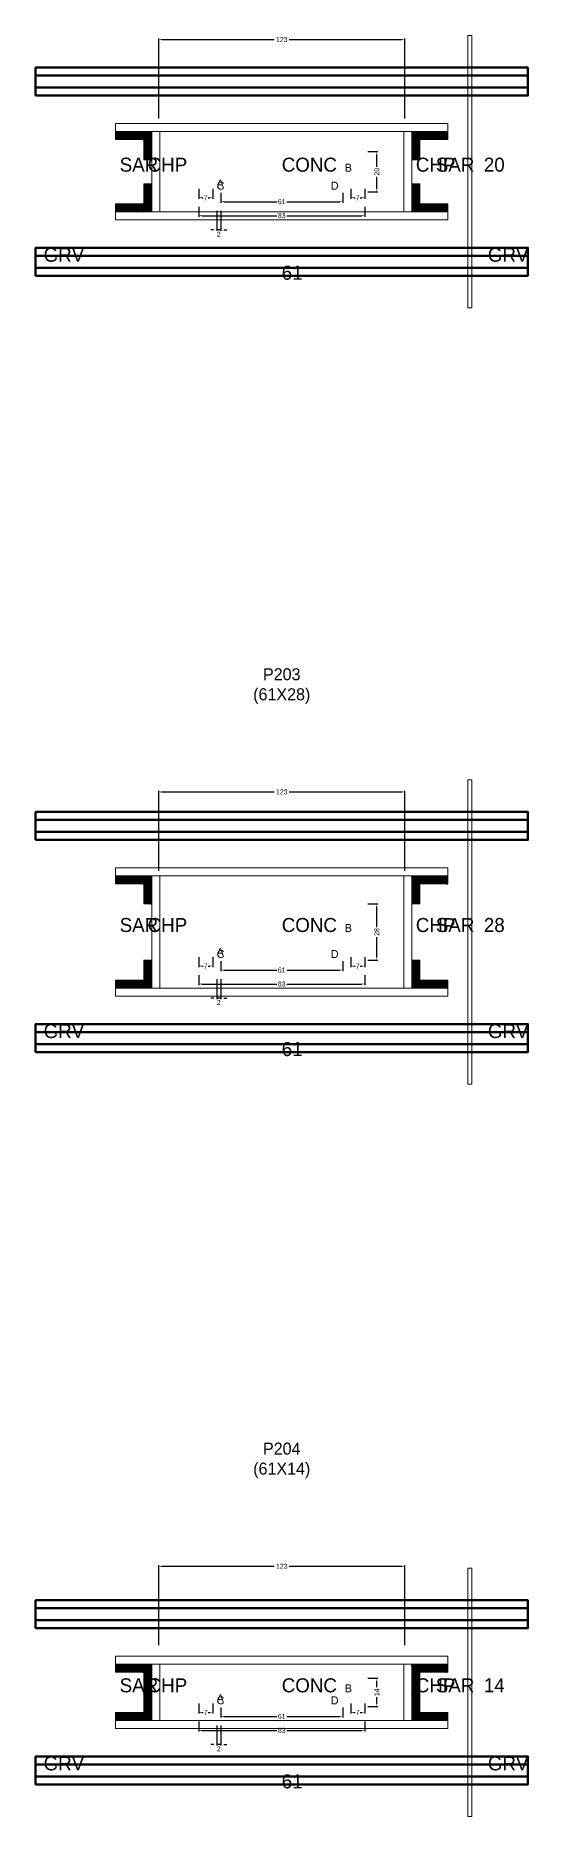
# Model space of a CAD drawing. Header units: centimetres. Extents: x -8500 to 4127, y -3806 to 295.
# Drawn here: x -123 to 123, y -1442 to -552 of the extents above; entities that cross this region are included whole.
import ezdxf

# ---------------------------------------------------------------- set-up
doc = ezdxf.new("R2010")
doc.units = ezdxf.units.CM
for name, color, linetype in [('COTA', 241, 'Continuous'), ('GRAVATA', 224, 'Continuous'), ('Hachura', 251, 'Continuous'), ('NOMENCLATURA', 7, 'Continuous'), ('SARRAFO', 251, 'Continuous'), ('Texto Seção', 7, 'Continuous')]:
    doc.layers.add(name, color=color, linetype=linetype)
doc.dimstyles.new('cotax2', dxfattribs={"dimtxt": 2.5, "dimasz": 1.5, "dimexe": 0.5, "dimexo": 0.5, "dimgap": 0.5, "dimtad": 1, "dimcen": 2.5, "dimazin": 3, "dimtfac": 1, "dimtmove": 0, "dimatfit": 3})

# ---------------------------------------------------------------- blocks, each defined once
blk = doc.blocks.new('_CLOSEDFILLED')
at = {"color": 0, "linetype": 'BYBLOCK'}
blk.add_solid([(-1, 0.16), (0, 0), (-1, -0.16)], dxfattribs=at)
blk = doc.blocks.new('*D66')
for p, q in [((-41.5, -637.5), (-41.5, -642.5)), ((41.5, -637.5), (41.5, -642.5)), ((-40, -642), (-2.5, -642)), ((2.5, -642), (40, -642))]:
    blk.add_line(p, q)
at = {"layer": 'Defpoints'}
for p in [(-41.5, -637), (41.5, -637), (-41.5, -642)]:
    blk.add_point(p, dxfattribs=at)
at = {"layer": 'COTA', "xscale": 1.5, "yscale": 1.5, "rotation": 180}
blk.add_blockref('_CLOSEDFILLED', (-41.5, -642), dxfattribs=at)
at = {"layer": 'COTA', "xscale": 1.5, "yscale": 1.5}
blk.add_blockref('_CLOSEDFILLED', (41.5, -642), dxfattribs=at)
at = {"layer": 'COTA', "insert": (0, -642), "char_height": 2.5, "attachment_point": 5}
blk.add_mtext('83', dxfattribs=at)
blk = doc.blocks.new('*D67')
for p, q in [((-30.5, -630.5), (-30.5, -635.5)), ((30.5, -630.5), (30.5, -635.5)), ((-29, -635), (-2.5, -635)), ((2.5, -635), (29, -635))]:
    blk.add_line(p, q)
at = {"layer": 'Defpoints'}
for p in [(-30.5, -630), (30.5, -630), (-30.5, -635)]:
    blk.add_point(p, dxfattribs=at)
at = {"layer": 'COTA', "xscale": 1.5, "yscale": 1.5, "rotation": 180}
blk.add_blockref('_CLOSEDFILLED', (-30.5, -635), dxfattribs=at)
at = {"layer": 'COTA', "xscale": 1.5, "yscale": 1.5}
blk.add_blockref('_CLOSEDFILLED', (30.5, -635), dxfattribs=at)
at = {"layer": 'COTA', "insert": (0, -635), "char_height": 2.5, "attachment_point": 5}
blk.add_mtext('61', dxfattribs=at)
blk = doc.blocks.new('*D68')
for p, q in [((43, -610), (48, -610)), ((47.5, -617.5), (47.5, -611.5)), ((47.5, -628.5), (47.5, -622.5)), ((43, -630), (48, -630))]:
    blk.add_line(p, q)
at = {"layer": 'Defpoints'}
for p in [(42.5, -610), (42.5, -630), (47.5, -630)]:
    blk.add_point(p, dxfattribs=at)
at = {"layer": 'COTA', "xscale": 1.5, "yscale": 1.5}
for p, rotation in [((47.5, -610), 90), ((47.5, -630), 270)]:
    blk.add_blockref('_CLOSEDFILLED', p, dxfattribs=dict(at, rotation=rotation))
at = {"layer": 'COTA', "insert": (47.5, -620), "char_height": 2.5, "attachment_point": 5, "rotation": 90}
blk.add_mtext('20', dxfattribs=at)
blk = doc.blocks.new('*D69')
for p, q in [((-41.5, -628.5), (-41.5, -633.5)), ((-34.5, -628.5), (-34.5, -633.5)), ((-40, -633), (-39.25, -633)), ((-36.75, -633), (-36, -633))]:
    blk.add_line(p, q)
at = {"layer": 'Defpoints'}
for p in [(-41.5, -628), (-34.5, -628), (-41.5, -633)]:
    blk.add_point(p, dxfattribs=at)
at = {"layer": 'COTA', "xscale": 1.5, "yscale": 1.5, "rotation": 180}
blk.add_blockref('_CLOSEDFILLED', (-41.5, -633), dxfattribs=at)
at = {"layer": 'COTA', "xscale": 1.5, "yscale": 1.5}
blk.add_blockref('_CLOSEDFILLED', (-34.5, -633), dxfattribs=at)
at = {"layer": 'COTA', "insert": (-38, -633), "char_height": 2.5, "attachment_point": 5}
blk.add_mtext('7', dxfattribs=at)
blk = doc.blocks.new('*D70')
for p, q in [((34.5, -628.5), (34.5, -633.5)), ((41.5, -628.5), (41.5, -633.5)), ((36, -633), (36.75, -633)), ((39.25, -633), (40, -633))]:
    blk.add_line(p, q)
at = {"layer": 'Defpoints'}
for p in [(34.5, -628), (41.5, -628), (34.5, -633)]:
    blk.add_point(p, dxfattribs=at)
at = {"layer": 'COTA', "xscale": 1.5, "yscale": 1.5, "rotation": 180}
blk.add_blockref('_CLOSEDFILLED', (34.5, -633), dxfattribs=at)
at = {"layer": 'COTA', "xscale": 1.5, "yscale": 1.5}
blk.add_blockref('_CLOSEDFILLED', (41.5, -633), dxfattribs=at)
at = {"layer": 'COTA', "insert": (38, -633), "char_height": 2.5, "attachment_point": 5}
blk.add_mtext('7', dxfattribs=at)
blk = doc.blocks.new('*D71')
for p, q in [((-61.5, -593.5), (-61.5, -553.5)), ((-60, -554), (-3.75, -554)), ((3.75, -554), (60, -554)), ((61.5, -593.5), (61.5, -553.5))]:
    blk.add_line(p, q)
at = {"layer": 'Defpoints'}
for p in [(-61.5, -554), (-61.5, -594), (61.5, -594)]:
    blk.add_point(p, dxfattribs=at)
at = {"layer": 'COTA', "xscale": 1.5, "yscale": 1.5, "rotation": 180}
blk.add_blockref('_CLOSEDFILLED', (-61.5, -554), dxfattribs=at)
at = {"layer": 'COTA', "xscale": 1.5, "yscale": 1.5}
blk.add_blockref('_CLOSEDFILLED', (61.5, -554), dxfattribs=at)
at = {"layer": 'COTA', "insert": (0, -554), "char_height": 2.5, "attachment_point": 5}
blk.add_mtext('123', dxfattribs=at)
blk = doc.blocks.new('*D92')
for p, q in [((-41.5, -1021.5), (-41.5, -1026.5)), ((41.5, -1021.5), (41.5, -1026.5)), ((-40, -1026), (-2.5, -1026)), ((2.5, -1026), (40, -1026))]:
    blk.add_line(p, q)
at = {"layer": 'Defpoints'}
for p in [(-41.5, -1021), (41.5, -1021), (-41.5, -1026)]:
    blk.add_point(p, dxfattribs=at)
at = {"layer": 'COTA', "xscale": 1.5, "yscale": 1.5, "rotation": 180}
blk.add_blockref('_CLOSEDFILLED', (-41.5, -1026), dxfattribs=at)
at = {"layer": 'COTA', "xscale": 1.5, "yscale": 1.5}
blk.add_blockref('_CLOSEDFILLED', (41.5, -1026), dxfattribs=at)
at = {"layer": 'COTA', "insert": (0, -1026), "char_height": 2.5, "attachment_point": 5}
blk.add_mtext('83', dxfattribs=at)
blk = doc.blocks.new('*D93')
for p, q in [((-30.5, -1014.5), (-30.5, -1019.5)), ((30.5, -1014.5), (30.5, -1019.5)), ((-29, -1019), (-2.5, -1019)), ((2.5, -1019), (29, -1019))]:
    blk.add_line(p, q)
at = {"layer": 'Defpoints'}
for p in [(-30.5, -1014), (30.5, -1014), (-30.5, -1019)]:
    blk.add_point(p, dxfattribs=at)
at = {"layer": 'COTA', "xscale": 1.5, "yscale": 1.5, "rotation": 180}
blk.add_blockref('_CLOSEDFILLED', (-30.5, -1019), dxfattribs=at)
at = {"layer": 'COTA', "xscale": 1.5, "yscale": 1.5}
blk.add_blockref('_CLOSEDFILLED', (30.5, -1019), dxfattribs=at)
at = {"layer": 'COTA', "insert": (0, -1019), "char_height": 2.5, "attachment_point": 5}
blk.add_mtext('61', dxfattribs=at)
blk = doc.blocks.new('*D94')
for p, q in [((43, -986), (48, -986)), ((47.5, -997.5), (47.5, -987.5)), ((47.5, -1012.5), (47.5, -1002.5)), ((43, -1014), (48, -1014))]:
    blk.add_line(p, q)
at = {"layer": 'Defpoints'}
for p in [(42.5, -986), (42.5, -1014), (47.5, -1014)]:
    blk.add_point(p, dxfattribs=at)
at = {"layer": 'COTA', "xscale": 1.5, "yscale": 1.5}
for p, rotation in [((47.5, -986), 90), ((47.5, -1014), 270)]:
    blk.add_blockref('_CLOSEDFILLED', p, dxfattribs=dict(at, rotation=rotation))
at = {"layer": 'COTA', "insert": (47.5, -1000), "char_height": 2.5, "attachment_point": 5, "rotation": 90}
blk.add_mtext('28', dxfattribs=at)
blk = doc.blocks.new('*D95')
for p, q in [((-41.5, -1012.5), (-41.5, -1017.5)), ((-34.5, -1012.5), (-34.5, -1017.5)), ((-40, -1017), (-39.25, -1017)), ((-36.75, -1017), (-36, -1017))]:
    blk.add_line(p, q)
at = {"layer": 'Defpoints'}
for p in [(-41.5, -1012), (-34.5, -1012), (-41.5, -1017)]:
    blk.add_point(p, dxfattribs=at)
at = {"layer": 'COTA', "xscale": 1.5, "yscale": 1.5, "rotation": 180}
blk.add_blockref('_CLOSEDFILLED', (-41.5, -1017), dxfattribs=at)
at = {"layer": 'COTA', "xscale": 1.5, "yscale": 1.5}
blk.add_blockref('_CLOSEDFILLED', (-34.5, -1017), dxfattribs=at)
at = {"layer": 'COTA', "insert": (-38, -1017), "char_height": 2.5, "attachment_point": 5}
blk.add_mtext('7', dxfattribs=at)
blk = doc.blocks.new('*D96')
for p, q in [((34.5, -1012.5), (34.5, -1017.5)), ((41.5, -1012.5), (41.5, -1017.5)), ((36, -1017), (36.75, -1017)), ((39.25, -1017), (40, -1017))]:
    blk.add_line(p, q)
at = {"layer": 'Defpoints'}
for p in [(34.5, -1012), (41.5, -1012), (34.5, -1017)]:
    blk.add_point(p, dxfattribs=at)
at = {"layer": 'COTA', "xscale": 1.5, "yscale": 1.5, "rotation": 180}
blk.add_blockref('_CLOSEDFILLED', (34.5, -1017), dxfattribs=at)
at = {"layer": 'COTA', "xscale": 1.5, "yscale": 1.5}
blk.add_blockref('_CLOSEDFILLED', (41.5, -1017), dxfattribs=at)
at = {"layer": 'COTA', "insert": (38, -1017), "char_height": 2.5, "attachment_point": 5}
blk.add_mtext('7', dxfattribs=at)
blk = doc.blocks.new('*D97')
for p, q in [((-61.5, -969.5), (-61.5, -929.5)), ((-60, -930), (-3.75, -930)), ((3.75, -930), (60, -930)), ((61.5, -969.5), (61.5, -929.5))]:
    blk.add_line(p, q)
at = {"layer": 'Defpoints'}
for p in [(-61.5, -930), (-61.5, -970), (61.5, -970)]:
    blk.add_point(p, dxfattribs=at)
at = {"layer": 'COTA', "xscale": 1.5, "yscale": 1.5, "rotation": 180}
blk.add_blockref('_CLOSEDFILLED', (-61.5, -930), dxfattribs=at)
at = {"layer": 'COTA', "xscale": 1.5, "yscale": 1.5}
blk.add_blockref('_CLOSEDFILLED', (61.5, -930), dxfattribs=at)
at = {"layer": 'COTA', "insert": (0, -930), "char_height": 2.5, "attachment_point": 5}
blk.add_mtext('123', dxfattribs=at)
blk = doc.blocks.new('*D118')
for p, q in [((-41.5, -1394.5), (-41.5, -1399.5)), ((41.5, -1394.5), (41.5, -1399.5)), ((-40, -1399), (-2.5, -1399)), ((2.5, -1399), (40, -1399))]:
    blk.add_line(p, q)
at = {"layer": 'Defpoints'}
for p in [(-41.5, -1394), (41.5, -1394), (-41.5, -1399)]:
    blk.add_point(p, dxfattribs=at)
at = {"layer": 'COTA', "xscale": 1.5, "yscale": 1.5, "rotation": 180}
blk.add_blockref('_CLOSEDFILLED', (-41.5, -1399), dxfattribs=at)
at = {"layer": 'COTA', "xscale": 1.5, "yscale": 1.5}
blk.add_blockref('_CLOSEDFILLED', (41.5, -1399), dxfattribs=at)
at = {"layer": 'COTA', "insert": (0, -1399), "char_height": 2.5, "attachment_point": 5}
blk.add_mtext('83', dxfattribs=at)
blk = doc.blocks.new('*D119')
for p, q in [((-30.5, -1387.5), (-30.5, -1392.5)), ((30.5, -1387.5), (30.5, -1392.5)), ((-29, -1392), (-2.5, -1392)), ((2.5, -1392), (29, -1392))]:
    blk.add_line(p, q)
at = {"layer": 'Defpoints'}
for p in [(-30.5, -1387), (30.5, -1387), (-30.5, -1392)]:
    blk.add_point(p, dxfattribs=at)
at = {"layer": 'COTA', "xscale": 1.5, "yscale": 1.5, "rotation": 180}
blk.add_blockref('_CLOSEDFILLED', (-30.5, -1392), dxfattribs=at)
at = {"layer": 'COTA', "xscale": 1.5, "yscale": 1.5}
blk.add_blockref('_CLOSEDFILLED', (30.5, -1392), dxfattribs=at)
at = {"layer": 'COTA', "insert": (0, -1392), "char_height": 2.5, "attachment_point": 5}
blk.add_mtext('61', dxfattribs=at)
blk = doc.blocks.new('*D120')
for p, q in [((43, -1373), (48, -1373)), ((47.5, -1377.5), (47.5, -1374.5)), ((43, -1387), (48, -1387)), ((47.5, -1385.5), (47.5, -1382.5))]:
    blk.add_line(p, q)
at = {"layer": 'Defpoints'}
for p in [(42.5, -1373), (42.5, -1387), (47.5, -1387)]:
    blk.add_point(p, dxfattribs=at)
at = {"layer": 'COTA', "xscale": 1.5, "yscale": 1.5}
for p, rotation in [((47.5, -1373), 90), ((47.5, -1387), 270)]:
    blk.add_blockref('_CLOSEDFILLED', p, dxfattribs=dict(at, rotation=rotation))
at = {"layer": 'COTA', "insert": (47.5, -1380), "char_height": 2.5, "attachment_point": 5, "rotation": 90}
blk.add_mtext('14', dxfattribs=at)
blk = doc.blocks.new('*D121')
for p, q in [((-41.5, -1385.5), (-41.5, -1390.5)), ((-34.5, -1385.5), (-34.5, -1390.5)), ((-40, -1390), (-39.25, -1390)), ((-36.75, -1390), (-36, -1390))]:
    blk.add_line(p, q)
at = {"layer": 'Defpoints'}
for p in [(-41.5, -1385), (-34.5, -1385), (-41.5, -1390)]:
    blk.add_point(p, dxfattribs=at)
at = {"layer": 'COTA', "xscale": 1.5, "yscale": 1.5, "rotation": 180}
blk.add_blockref('_CLOSEDFILLED', (-41.5, -1390), dxfattribs=at)
at = {"layer": 'COTA', "xscale": 1.5, "yscale": 1.5}
blk.add_blockref('_CLOSEDFILLED', (-34.5, -1390), dxfattribs=at)
at = {"layer": 'COTA', "insert": (-38, -1390), "char_height": 2.5, "attachment_point": 5}
blk.add_mtext('7', dxfattribs=at)
blk = doc.blocks.new('*D122')
for p, q in [((34.5, -1385.5), (34.5, -1390.5)), ((41.5, -1385.5), (41.5, -1390.5)), ((36, -1390), (36.75, -1390)), ((39.25, -1390), (40, -1390))]:
    blk.add_line(p, q)
at = {"layer": 'Defpoints'}
for p in [(34.5, -1385), (41.5, -1385), (34.5, -1390)]:
    blk.add_point(p, dxfattribs=at)
at = {"layer": 'COTA', "xscale": 1.5, "yscale": 1.5, "rotation": 180}
blk.add_blockref('_CLOSEDFILLED', (34.5, -1390), dxfattribs=at)
at = {"layer": 'COTA', "xscale": 1.5, "yscale": 1.5}
blk.add_blockref('_CLOSEDFILLED', (41.5, -1390), dxfattribs=at)
at = {"layer": 'COTA', "insert": (38, -1390), "char_height": 2.5, "attachment_point": 5}
blk.add_mtext('7', dxfattribs=at)
blk = doc.blocks.new('*D123')
for p, q in [((-61.5, -1356.5), (-61.5, -1316.5)), ((-60, -1317), (-3.75, -1317)), ((3.75, -1317), (60, -1317)), ((61.5, -1356.5), (61.5, -1316.5))]:
    blk.add_line(p, q)
at = {"layer": 'Defpoints'}
for p in [(-61.5, -1317), (-61.5, -1357), (61.5, -1357)]:
    blk.add_point(p, dxfattribs=at)
at = {"layer": 'COTA', "xscale": 1.5, "yscale": 1.5, "rotation": 180}
blk.add_blockref('_CLOSEDFILLED', (-61.5, -1317), dxfattribs=at)
at = {"layer": 'COTA', "xscale": 1.5, "yscale": 1.5}
blk.add_blockref('_CLOSEDFILLED', (61.5, -1317), dxfattribs=at)
at = {"layer": 'COTA', "insert": (0, -1317), "char_height": 2.5, "attachment_point": 5}
blk.add_mtext('123', dxfattribs=at)

msp = doc.modelspace()

# ---------------------------------------------------------------- hatches: boundary and pattern name
at = {"layer": 'SARRAFO'}
h = msp.add_hatch(dxfattribs=at)
h.set_pattern_fill('SOLID', scale=2)
h.paths.add_polyline_path([(-83, -604), (-69, -604), (-69, -600), (-83, -600)])
h = msp.add_hatch(dxfattribs=at)
h.set_pattern_fill('SOLID', scale=2)
h.paths.add_polyline_path([(-69, -614), (-65, -614), (-65, -600), (-69, -600)])
h = msp.add_hatch(dxfattribs=at)
h.set_pattern_fill('SOLID', scale=2)
h.paths.add_polyline_path([(65, -614), (69, -614), (69, -600), (65, -600)])
h = msp.add_hatch(dxfattribs=at)
h.set_pattern_fill('SOLID', scale=2)
h.paths.add_polyline_path([(69, -604), (83, -604), (83, -600), (69, -600)])
h = msp.add_hatch(dxfattribs=at)
h.set_pattern_fill('SOLID', scale=2)
h.paths.add_polyline_path([(-69, -640), (-65, -640), (-65, -626), (-69, -626)])
h = msp.add_hatch(dxfattribs=at)
h.set_pattern_fill('SOLID', scale=2)
h.paths.add_polyline_path([(65, -640), (69, -640), (69, -626), (65, -626)])
h = msp.add_hatch(dxfattribs=at)
h.set_pattern_fill('SOLID', scale=2)
h.paths.add_polyline_path([(-83, -640), (-69, -640), (-69, -636), (-83, -636)])
h = msp.add_hatch(dxfattribs=at)
h.set_pattern_fill('SOLID', scale=2)
h.paths.add_polyline_path([(69, -640), (83, -640), (83, -636), (69, -636)])
h = msp.add_hatch(dxfattribs=at)
h.set_pattern_fill('SOLID', scale=2)
h.paths.add_polyline_path([(-83, -976), (-69, -976), (-69, -972), (-83, -972)])
h = msp.add_hatch(dxfattribs=at)
h.set_pattern_fill('SOLID', scale=2)
h.paths.add_polyline_path([(-69, -986), (-65, -986), (-65, -972), (-69, -972)])
h = msp.add_hatch(dxfattribs=at)
h.set_pattern_fill('SOLID', scale=2)
h.paths.add_polyline_path([(65, -986), (69, -986), (69, -972), (65, -972)])
h = msp.add_hatch(dxfattribs=at)
h.set_pattern_fill('SOLID', scale=2)
h.paths.add_polyline_path([(69, -976), (83, -976), (83, -972), (69, -972)])
h = msp.add_hatch(dxfattribs=at)
h.set_pattern_fill('SOLID', scale=2)
h.paths.add_polyline_path([(-69, -1028), (-65, -1028), (-65, -1014), (-69, -1014)])
h = msp.add_hatch(dxfattribs=at)
h.set_pattern_fill('SOLID', scale=2)
h.paths.add_polyline_path([(65, -1028), (69, -1028), (69, -1014), (65, -1014)])
h = msp.add_hatch(dxfattribs=at)
h.set_pattern_fill('SOLID', scale=2)
h.paths.add_polyline_path([(-83, -1028), (-69, -1028), (-69, -1024), (-83, -1024)])
h = msp.add_hatch(dxfattribs=at)
h.set_pattern_fill('SOLID', scale=2)
h.paths.add_polyline_path([(69, -1028), (83, -1028), (83, -1024), (69, -1024)])
h = msp.add_hatch(dxfattribs=at)
h.set_pattern_fill('SOLID', scale=2)
h.paths.add_polyline_path([(-83, -1370), (-69, -1370), (-69, -1366), (-83, -1366)])
h = msp.add_hatch(dxfattribs=at)
h.set_pattern_fill('SOLID', scale=2)
h.paths.add_polyline_path([(-69, -1380), (-65, -1380), (-65, -1366), (-69, -1366)])
h = msp.add_hatch(dxfattribs=at)
h.set_pattern_fill('SOLID', scale=2)
h.paths.add_polyline_path([(65, -1380), (69, -1380), (69, -1366), (65, -1366)])
h = msp.add_hatch(dxfattribs=at)
h.set_pattern_fill('SOLID', scale=2)
h.paths.add_polyline_path([(69, -1370), (83, -1370), (83, -1366), (69, -1366)])
h = msp.add_hatch(dxfattribs=at)
h.set_pattern_fill('SOLID', scale=2)
h.paths.add_polyline_path([(-69, -1394), (-65, -1394), (-65, -1380), (-69, -1380)])
h = msp.add_hatch(dxfattribs=at)
h.set_pattern_fill('SOLID', scale=2)
h.paths.add_polyline_path([(65, -1394), (69, -1394), (69, -1380), (65, -1380)])
h = msp.add_hatch(dxfattribs=at)
h.set_pattern_fill('SOLID', scale=2)
h.paths.add_polyline_path([(-83, -1394), (-69, -1394), (-69, -1390), (-83, -1390)])
h = msp.add_hatch(dxfattribs=at)
h.set_pattern_fill('SOLID', scale=2)
h.paths.add_polyline_path([(69, -1394), (83, -1394), (83, -1390), (69, -1390)])

# ---------------------------------------------------------------- linework, layer by layer
at = {"layer": 'GRAVATA', "lineweight": 50}
for points in [[(-123, -582), (123, -582), (123, -568), (-123, -568)], [(-123, -578), (123, -578), (123, -572), (-123, -572)], [(-123, -672), (123, -672), (123, -658), (-123, -658)], [(-123, -668), (123, -668), (123, -662), (-123, -662)], [(-123, -954), (123, -954), (123, -940), (-123, -940)], [(-123, -950), (123, -950), (123, -944), (-123, -944)], [(-123, -1060), (123, -1060), (123, -1046), (-123, -1046)], [(-123, -1056), (123, -1056), (123, -1050), (-123, -1050)], [(-123, -1348), (123, -1348), (123, -1334), (-123, -1334)], [(-123, -1344), (123, -1344), (123, -1338), (-123, -1338)], [(-123, -1426), (123, -1426), (123, -1412), (-123, -1412)], [(-123, -1422), (123, -1422), (123, -1416), (-123, -1416)]]:
    msp.add_lwpolyline(points, close=True, dxfattribs=at)
at = {"layer": 'Hachura', "lineweight": 13}
for points in [[(93, -688), (95, -688), (95, -552), (93, -552)], [(93, -1076), (95, -1076), (95, -924), (93, -924)], [(93, -1442), (95, -1442), (95, -1318), (93, -1318)]]:
    msp.add_lwpolyline(points, close=True, dxfattribs=at)
at = {"layer": 'Hachura', "lineweight": 18}
for points in [[(-83, -600), (83, -600), (83, -596), (-83, -596)], [(-65, -640), (-61, -640), (-61, -600), (-65, -600)], [(61, -640), (65, -640), (65, -600), (61, -600)], [(-83, -644), (83, -644), (83, -640), (-83, -640)], [(-83, -972), (83, -972), (83, -968), (-83, -968)], [(-65, -1028), (-61, -1028), (-61, -972), (-65, -972)], [(61, -1028), (65, -1028), (65, -972), (61, -972)], [(-83, -1032), (83, -1032), (83, -1028), (-83, -1028)], [(-83, -1366), (83, -1366), (83, -1362), (-83, -1362)], [(-65, -1394), (-61, -1394), (-61, -1366), (-65, -1366)], [(61, -1394), (65, -1394), (65, -1366), (61, -1366)], [(-83, -1398), (83, -1398), (83, -1394), (-83, -1394)]]:
    msp.add_lwpolyline(points, close=True, dxfattribs=at)
at = {"layer": 'SARRAFO', "lineweight": 13}
for points in [[(-83, -604), (-69, -604), (-69, -600), (-83, -600)], [(-69, -614), (-65, -614), (-65, -600), (-69, -600)], [(65, -614), (69, -614), (69, -600), (65, -600)], [(69, -604), (83, -604), (83, -600), (69, -600)], [(-69, -640), (-65, -640), (-65, -626), (-69, -626)], [(65, -640), (69, -640), (69, -626), (65, -626)], [(-83, -640), (-69, -640), (-69, -636), (-83, -636)], [(69, -640), (83, -640), (83, -636), (69, -636)], [(-83, -976), (-69, -976), (-69, -972), (-83, -972)], [(-69, -986), (-65, -986), (-65, -972), (-69, -972)], [(65, -986), (69, -986), (69, -972), (65, -972)], [(69, -976), (83, -976), (83, -972), (69, -972)], [(-69, -1028), (-65, -1028), (-65, -1014), (-69, -1014)], [(65, -1028), (69, -1028), (69, -1014), (65, -1014)], [(-83, -1028), (-69, -1028), (-69, -1024), (-83, -1024)], [(69, -1028), (83, -1028), (83, -1024), (69, -1024)], [(-83, -1370), (-69, -1370), (-69, -1366), (-83, -1366)], [(-69, -1380), (-65, -1380), (-65, -1366), (-69, -1366)], [(65, -1380), (69, -1380), (69, -1366), (65, -1366)], [(69, -1370), (83, -1370), (83, -1366), (69, -1366)], [(-69, -1394), (-65, -1394), (-65, -1380), (-69, -1380)], [(65, -1394), (69, -1394), (69, -1380), (65, -1380)], [(-83, -1394), (-69, -1394), (-69, -1390), (-83, -1390)], [(69, -1394), (83, -1394), (83, -1390), (69, -1390)]]:
    msp.add_lwpolyline(points, close=True, dxfattribs=at)

# ---------------------------------------------------------------- texts
at = {"layer": 'NOMENCLATURA'}
for s, p in [('B', (31.5, -620)), ('A', (-32.5, -628)), ('C', (-32.5, -629)), ('D', (24.5, -629)), ('B', (31.5, -1000)), ('A', (-32.5, -1012)), ('C', (-32.5, -1013)), ('D', (24.5, -1013)), ('B', (31.5, -1380)), ('A', (-32.5, -1385)), ('C', (-32.5, -1386)), ('D', (24.5, -1386))]:
    msp.add_text(s, height=4, dxfattribs=at).set_placement(p)
at = {"layer": 'NOMENCLATURA', "char_height": 6, "attachment_point": 8}
for s, insert in [('P203\\P(61X28)', (0, -886)), ('P204\\P(61X14)', (0, -1273))]:
    msp.add_mtext(s, dxfattribs=dict(at, insert=insert))
at = {"layer": 'Texto Seção'}
for s, p in [('SAR', (-81, -620)), ('CHP', (-67, -620)), ('CONC', (0, -620)), ('CHP', (67, -620)), ('SAR', (77, -620)), ('20', (101, -620)), ('GRV', (-119, -665)), ('GRV', (103, -665)), ('61', (0, -674)), ('SAR', (-81, -1000)), ('CHP', (-67, -1000)), ('CONC', (0, -1000)), ('CHP', (67, -1000)), ('SAR', (77, -1000)), ('28', (101, -1000)), ('GRV', (-119, -1053)), ('GRV', (103, -1053)), ('61', (0, -1062)), ('SAR', (-81, -1380)), ('CHP', (-67, -1380)), ('CONC', (0, -1380)), ('CHP', (67, -1380)), ('SAR', (77, -1380)), ('14', (101, -1380)), ('GRV', (-119, -1419)), ('GRV', (103, -1419)), ('61', (0, -1428))]:
    msp.add_text(s, height=7, dxfattribs=at).set_placement(p)

# ---------------------------------------------------------------- dimensions: what is measured, and where the dimension line sits
at = {"layer": 'COTA'}
for base, p1, p2, picture, middle in [((-61.5, -554), (-61.5, -594), (61.5, -594), '*D71', (0, -554)), ((-41.5, -633), (-41.5, -628), (-34.5, -628), '*D69', (-38, -633)), ((-30.5, -635), (-30.5, -630), (30.5, -630), '*D67', (0, -635)), ((34.5, -633), (34.5, -628), (41.5, -628), '*D70', (38, -633)), ((-41.5, -642), (-41.5, -637), (41.5, -637), '*D66', (0, -642)), ((-61.5, -930), (-61.5, -970), (61.5, -970), '*D97', (0, -930)), ((-41.5, -1017), (-41.5, -1012), (-34.5, -1012), '*D95', (-38, -1017)), ((-30.5, -1019), (-30.5, -1014), (30.5, -1014), '*D93', (0, -1019)), ((34.5, -1017), (34.5, -1012), (41.5, -1012), '*D96', (38, -1017)), ((-41.5, -1026), (-41.5, -1021), (41.5, -1021), '*D92', (0, -1026)), ((-61.5, -1317), (-61.5, -1357), (61.5, -1357), '*D123', (0, -1317)), ((-41.5, -1390), (-41.5, -1385), (-34.5, -1385), '*D121', (-38, -1390)), ((-30.5, -1392), (-30.5, -1387), (30.5, -1387), '*D119', (0, -1392)), ((34.5, -1390), (34.5, -1385), (41.5, -1385), '*D122', (38, -1390)), ((-41.5, -1399), (-41.5, -1394), (41.5, -1394), '*D118', (0, -1399))]:
    dim = msp.add_linear_dim(base=base, p1=p1, p2=p2, dimstyle='cotax2', dxfattribs=at)
    dim.commit()
    dim.dimension.update_dxf_attribs({"geometry": picture, "text_midpoint": middle})
for base, p1, p2, picture, middle in [((47.5, -630), (42.5, -630), (42.5, -610), '*D68', (47.5, -620)), ((47.5, -1014), (42.5, -1014), (42.5, -986), '*D94', (47.5, -1000)), ((47.5, -1387), (42.5, -1387), (42.5, -1373), '*D120', (47.5, -1380))]:
    dim = msp.add_linear_dim(base=base, p1=p1, p2=p2, angle=90, dimstyle='cotax2', dxfattribs=at)
    dim.commit()
    dim.dimension.update_dxf_attribs({"geometry": picture, "text_midpoint": middle})
for base, p1, p2 in [((-30.5, -649), (-30.5, -639), (-32.5, -639)), ((-30.5, -1033), (-30.5, -1023), (-32.5, -1023)), ((-30.5, -1406), (-30.5, -1396), (-32.5, -1396))]:
    msp.add_linear_dim(base=base, p1=p1, p2=p2, dimstyle='cotax2', dxfattribs=at).render()

doc.saveas('drawing.dxf')
